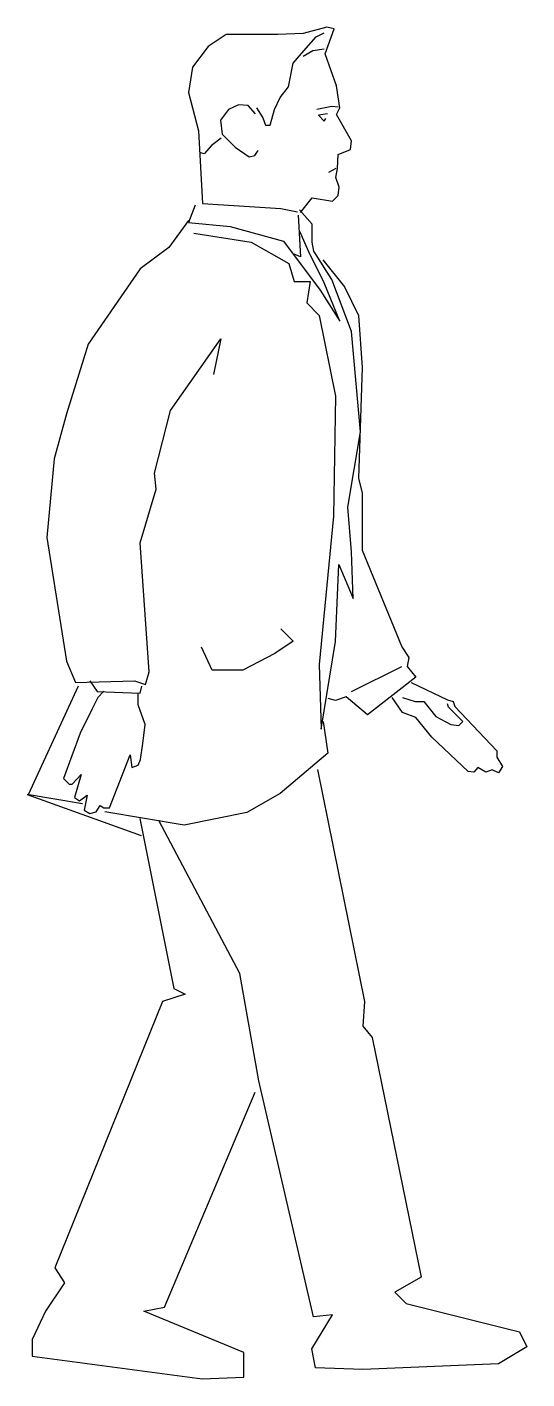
# Model space of a CAD drawing. Header units: millimetres. Extents: x -1628.56 to -1627.87, y 1857.16 to 1859.05.
import ezdxf

# ---------------------------------------------------------------- set-up
doc = ezdxf.new("R2010")
doc.units = ezdxf.units.MM
doc.header["$LTSCALE"] = 10
doc.layers.add('Humanos', color=2, linetype='Continuous')

msp = doc.modelspace()

# ---------------------------------------------------------------- linework, layer by layer
at = {"layer": 'Humanos'}
for p, q in [((-1628.1858, 1858.7916), (-1628.1823, 1858.7333)), ((-1628.1823, 1858.7333), (-1628.1915, 1858.7368)), ((-1628.1112, 1858.1255), (-1628.041, 1858.1605))]:
    msp.add_line(p, q, dxfattribs=at)
for points in [[(-1628.1823, 1858.7951), (-1628.1663, 1858.8156), (-1628.1377, 1858.8111), (-1628.1297, 1858.8191), (-1628.1286, 1858.8305), (-1628.1332, 1858.8442), (-1628.1309, 1858.8568), (-1628.1297, 1858.8762), (-1628.1126, 1858.8831), (-1628.1114, 1858.8956), (-1628.132, 1858.9322), (-1628.1274, 1858.9413), (-1628.132, 1858.9722), (-1628.148, 1859.0168), (-1628.1354, 1859.0522), (-1628.1457, 1859.0545), (-1628.1789, 1859.0453), (-1628.2144, 1859.0442), (-1628.2864, 1859.0442), (-1628.3116, 1859.0271), (-1628.3333, 1858.9985), (-1628.3391, 1858.9631), (-1628.3253, 1858.9093), (-1628.3196, 1858.8076), (-1628.2098, 1858.8008), (-1628.1869, 1858.7962)], [(-1628.2441, 1858.9413), (-1628.235, 1858.9276), (-1628.2315, 1858.9173), (-1628.2247, 1858.9173), (-1628.2189, 1858.9391), (-1628.2109, 1858.9562), (-1628.1995, 1858.9711), (-1628.1926, 1859.0042), (-1628.1778, 1859.0213), (-1628.1606, 1859.0408), (-1628.1492, 1859.0465)], [(-1628.1492, 1859.0236), (-1628.1652, 1859.0213), (-1628.1789, 1859.0133)], [(-1628.2453, 1858.9333), (-1628.2556, 1858.9448), (-1628.2693, 1858.9459), (-1628.283, 1858.9391), (-1628.2944, 1858.9242), (-1628.2922, 1858.9048), (-1628.2739, 1858.8865), (-1628.2544, 1858.8728), (-1628.2464, 1858.8751), (-1628.2418, 1858.8819)], [(-1628.1297, 1858.9425), (-1628.1389, 1858.9436), (-1628.1595, 1858.9391)], [(-1628.1446, 1858.9333), (-1628.1572, 1858.9311), (-1628.1492, 1858.9231), (-1628.1469, 1858.9265)], [(-1628.2933, 1858.8991), (-1628.307, 1858.8888), (-1628.3173, 1858.8773), (-1628.3219, 1858.8785)], [(-1628.1332, 1858.8568), (-1628.1435, 1858.8511)], [(-1628.3299, 1858.8053), (-1628.3391, 1858.7813), (-1628.2807, 1858.7756), (-1628.2064, 1858.7551), (-1628.1549, 1858.6865), (-1628.1274, 1858.6431), (-1628.1492, 1858.6968), (-1628.1709, 1858.7402), (-1628.1835, 1858.7688)], [(-1628.3392, 1858.7839), (-1628.3667, 1858.7463), (-1628.4068, 1858.7163), (-1628.4795, 1858.6111), (-1628.5096, 1858.5135), (-1628.5271, 1858.4509), (-1628.5371, 1858.3408), (-1628.5096, 1858.168), (-1628.497, 1858.138), (-1628.4144, 1858.1405), (-1628.3993, 1858.1355), (-1628.3943, 1858.153), (-1628.4068, 1858.3333), (-1628.3843, 1858.4084), (-1628.3868, 1858.4309), (-1628.3642, 1858.5185), (-1628.2941, 1858.6186), (-1628.3041, 1858.5686)], [(-1628.3317, 1858.7663), (-1628.2515, 1858.7538), (-1628.1989, 1858.7238), (-1628.1914, 1858.6988), (-1628.1688, 1858.6988), (-1628.1738, 1858.6687), (-1628.1563, 1858.6512), (-1628.1337, 1858.5385), (-1628.1362, 1858.3708), (-1628.1563, 1858.163), (-1628.1538, 1858.0729), (-1628.1337, 1858.1956), (-1628.1287, 1858.3032), (-1628.1087, 1858.2557), (-1628.1112, 1858.3207), (-1628.1162, 1858.3833), (-1628.0987, 1858.4885), (-1628.1112, 1858.6287), (-1628.1387, 1858.7013), (-1628.1638, 1858.7413), (-1628.1663, 1858.7538), (-1628.1663, 1858.7789), (-1628.1838, 1858.7989)], [(-1628.1513, 1858.7288), (-1628.1212, 1858.6912), (-1628.1012, 1858.6512), (-1628.0961, 1858.5786), (-1628.1012, 1858.4234), (-1628.0961, 1858.4034), (-1628.0961, 1858.3232), (-1628.041, 1858.1881), (-1628.031, 1858.173), (-1628.0335, 1858.1605), (-1628.021, 1858.1455), (-1628.0886, 1858.0929), (-1628.1187, 1858.118), (-1628.1337, 1858.113), (-1628.1438, 1858.1155)], [(-1628.2098, 1858.213), (-1628.1927, 1858.1959), (-1628.2184, 1858.1788), (-1628.2633, 1858.1553), (-1628.3061, 1858.1553), (-1628.3211, 1858.1874)], [(-1628.477, 1858.1405), (-1628.467, 1858.1255), (-1628.4068, 1858.123), (-1628.4043, 1858.133)], [(-1628.5627, 1857.9817), (-1628.4928, 1858.1335)], [(-1628.4573, 1858.1258), (-1628.4661, 1858.1169), (-1628.4739, 1858.1014), (-1628.4905, 1858.067), (-1628.5139, 1858.0038), (-1628.5061, 1857.9961), (-1628.5016, 1857.9961), (-1628.4894, 1858.0094), (-1628.4983, 1857.9772), (-1628.4917, 1857.9728), (-1628.4806, 1857.9806), (-1628.485, 1857.9595), (-1628.4772, 1857.9551), (-1628.4684, 1857.9573), (-1628.4628, 1857.9661), (-1628.4573, 1857.9628), (-1628.4495, 1857.9628), (-1628.4206, 1858.0371), (-1628.4184, 1858.0194), (-1628.4095, 1858.0227), (-1628.4062, 1858.0304), (-1628.4029, 1858.0526), (-1628.3996, 1858.0792), (-1628.4095, 1858.1069), (-1628.4095, 1858.1236)], [(-1628.0278, 1858.138), (-1627.9768, 1858.1136), (-1627.969, 1858.1114), (-1627.9668, 1858.1047), (-1627.908, 1858.0426), (-1627.908, 1858.0338), (-1627.9002, 1858.0205), (-1627.9058, 1858.0116), (-1627.9147, 1858.016), (-1627.9235, 1858.0127), (-1627.9346, 1858.0194), (-1627.9402, 1858.0127), (-1627.9479, 1858.0138), (-1627.999, 1858.0615), (-1628.0212, 1858.0892), (-1628.04, 1858.0959), (-1628.0545, 1858.1169)], [(-1628.04, 1858.1169), (-1628.0223, 1858.1114), (-1628.0101, 1858.1114), (-1627.9934, 1858.0903), (-1627.9724, 1858.0792), (-1627.9613, 1858.0781), (-1627.9557, 1858.0837), (-1627.9624, 1858.0903), (-1627.9757, 1858.1036), (-1627.9768, 1858.1081)], [(-1628.151, 1858.0837), (-1628.1443, 1858.0393), (-1628.2109, 1857.9828), (-1628.2575, 1857.9562), (-1628.3452, 1857.9384), (-1628.4562, 1857.9573)], [(-1628.1589, 1858.0163), (-1628.0929, 1857.6919), (-1628.0955, 1857.6576), (-1628.0823, 1857.6418), (-1628.0137, 1857.3068), (-1628.0506, 1857.2857), (-1628.0348, 1857.2698), (-1627.8764, 1857.2303), (-1627.8658, 1857.2092), (-1627.9054, 1857.1854), (-1628.0955, 1857.1775), (-1628.1615, 1857.1801), (-1628.1668, 1857.2065), (-1628.1377, 1857.254), (-1628.1641, 1857.2514), (-1628.2407, 1857.5811), (-1628.2671, 1857.7314), (-1628.3806, 1857.9451)], [(-1628.4872, 1857.9684), (-1628.5649, 1857.9817), (-1628.4051, 1857.924)], [(-1628.407, 1857.9477), (-1628.3595, 1857.7103), (-1628.3437, 1857.7024), (-1628.3753, 1857.6919), (-1628.5258, 1857.3199), (-1628.5126, 1857.2988), (-1628.539, 1857.2593), (-1628.5575, 1857.2197), (-1628.5575, 1857.196), (-1628.3199, 1857.1643), (-1628.2618, 1857.167), (-1628.2618, 1857.2013), (-1628.4017, 1857.2593), (-1628.3727, 1857.2646), (-1628.246, 1857.5653)]]:
    msp.add_lwpolyline(points, dxfattribs=at)

doc.saveas('drawing.dxf')
